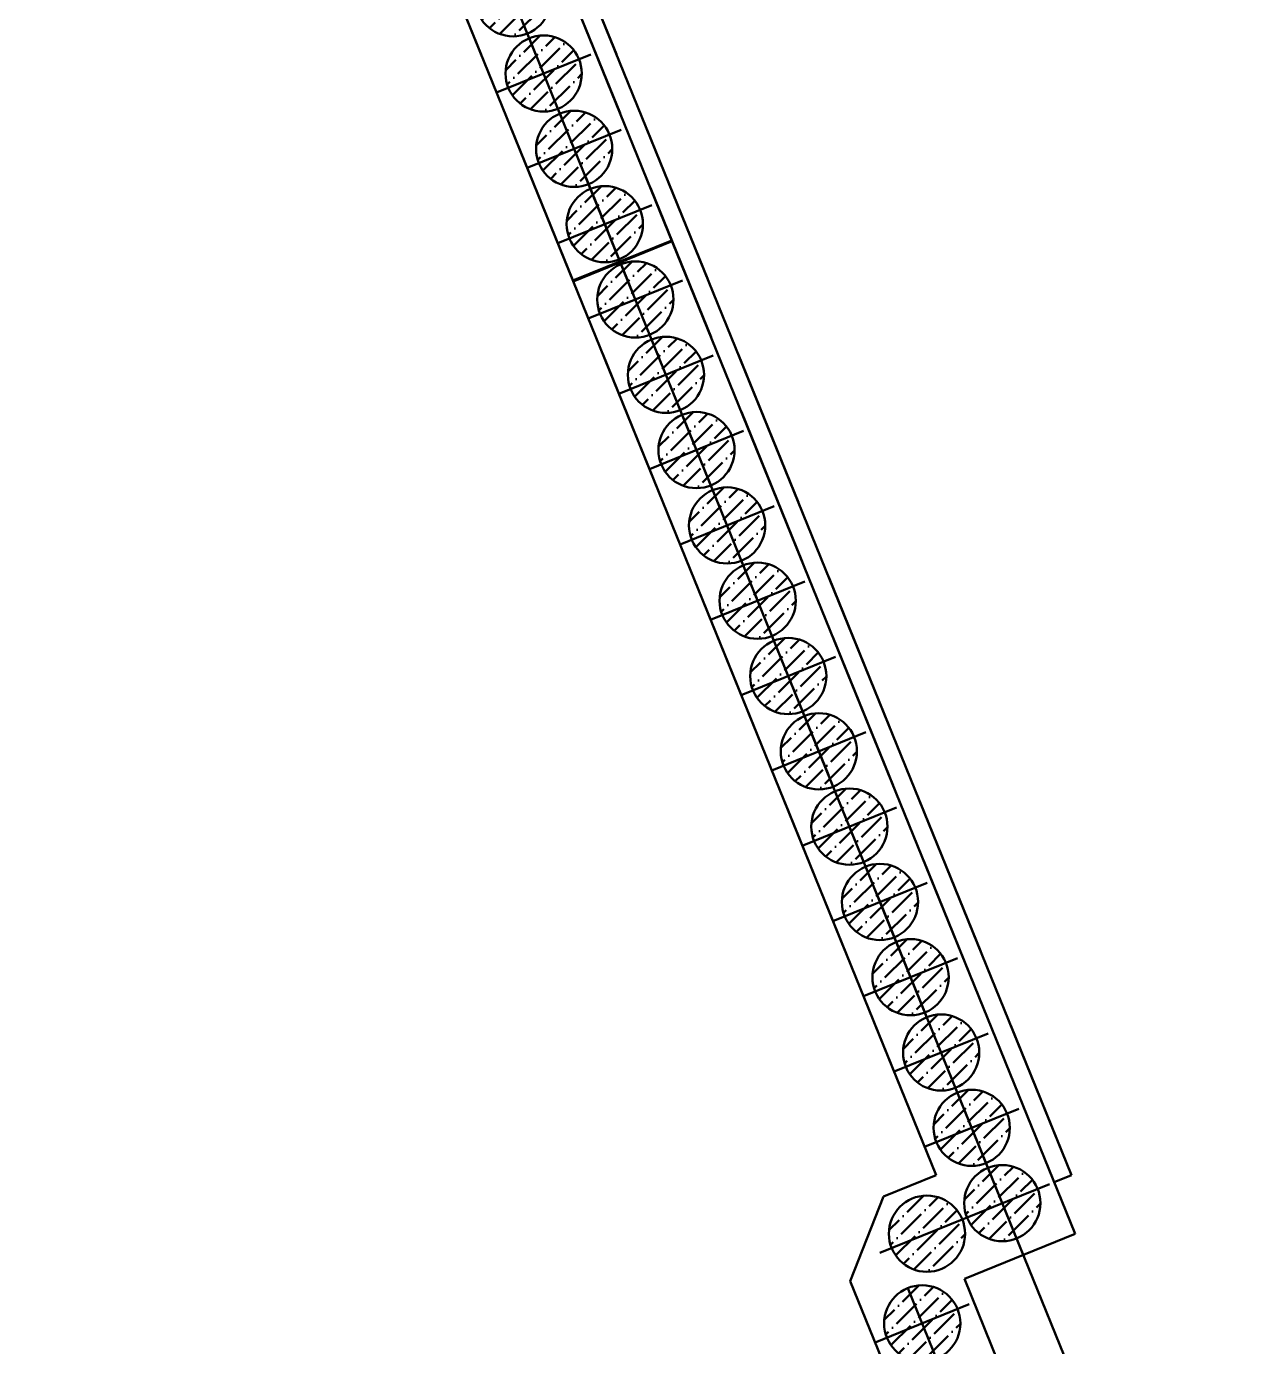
# Model space of a CAD drawing. Extents: x 9773 to 10136, y 10676 to 11757.
# Drawn here: x 9948.56 to 9972.67, y 11069.88 to 11095.87 of the extents above; entities that cross this region are included whole.
import ezdxf

# ---------------------------------------------------------------- set-up
doc = ezdxf.new("R2010")
doc.units = 0
for name, pattern in [('CONTI', [0]), ('DASHDOT', [1, 0.5, -0.25, 0, -0.25]), ('HIDDEN2', [4.7625, 3.175, -1.5875])]:
    doc.linetypes.add(name, pattern=pattern)
for name, color, linetype, lineweight in [('HATCH', 8, 'Continuous', 0), ('OSI', 3, 'DASHDOT', 9), ('SIZE', 142, 'Continuous', 9), ('ПС', 5, 'Continuous', 40)]:
    doc.layers.add(name, color=color, linetype=linetype, lineweight=lineweight)
doc.layers.add('HIDDEN', color=6, linetype='HIDDEN2')
doc.layers.add('PILE_HID', color=40, linetype='CONTI')
doc.layers.add('NOTES', color=1, linetype='Continuous', plot=False)
pattern_1 = [(44.9144686, (-19.96962, 16.94677), (0.1185108827, 0.4319983936), [0.555625, -0.111125, 0, -0.111125])]
pattern_2 = [(44.9144686, (-18.39373, 19.313), (0.1185108827, 0.4319983936), [0.555625, -0.111125, 0, -0.111125])]
pattern_3 = [(44.9144686, (-18.99537, 20.79558), (0.1185108827, 0.4319983936), [0.555625, -0.111125, 0, -0.111125])]
pattern_4 = [(44.9144686, (-19.59702, 22.27816), (0.1185108827, 0.4319983936), [0.555625, -0.111125, 0, -0.111125])]
pattern_5 = [(44.9144686, (-20.19866, 23.76073), (0.1185108827, 0.4319983936), [0.555625, -0.111125, 0, -0.111125])]
pattern_6 = [(44.9144686, (-20.8003, 25.2433), (0.1185108827, 0.4319983936), [0.555625, -0.111125, 0, -0.111125])]
pattern_7 = [(44.9144686, (-21.40194, 26.72588), (0.1185108827, 0.4319983936), [0.555625, -0.111125, 0, -0.111125])]
pattern_8 = [(44.9144686, (-22.00358, 28.20846), (0.1185108827, 0.4319983936), [0.555625, -0.111125, 0, -0.111125])]
pattern_9 = [(44.9144686, (-22.60522, 29.69103), (0.1185108827, 0.4319983936), [0.555625, -0.111125, 0, -0.111125])]
pattern_10 = [(44.9144686, (-23.20686, 31.1736), (0.1185108827, 0.4319983936), [0.555625, -0.111125, 0, -0.111125])]
pattern_11 = [(44.9144686, (-23.8085, 32.65618), (0.1185108827, 0.4319983936), [0.555625, -0.111125, 0, -0.111125])]
pattern_12 = [(44.9144686, (-24.41015, 34.13876), (0.1185108827, 0.4319983936), [0.555625, -0.111125, 0, -0.111125])]
pattern_13 = [(44.9144686, (-25.01179, 35.62133), (0.1185108827, 0.4319983936), [0.555625, -0.111125, 0, -0.111125])]
pattern_14 = [(44.9144686, (-25.61343, 37.1039), (0.1185108827, 0.4319983936), [0.555625, -0.111125, 0, -0.111125])]
pattern_15 = [(44.9144686, (-26.21507, 38.58648), (0.1185108827, 0.4319983936), [0.555625, -0.111125, 0, -0.111125])]
pattern_16 = [(44.9144686, (-26.8167, 40.06906), (0.1185108827, 0.4319983936), [0.555625, -0.111125, 0, -0.111125])]
pattern_17 = [(44.9144686, (-27.41835, 41.55163), (0.1185108827, 0.4319983936), [0.555625, -0.111125, 0, -0.111125])]
pattern_18 = [(44.9144686, (-28.02, 43.0342), (0.1185108827, 0.4319983936), [0.555625, -0.111125, 0, -0.111125])]
pattern_19 = [(44.9144686, (-19.8763, 18.71137), (0.1185108827, 0.4319983936), [0.555625, -0.111125, 0, -0.111125])]

# ---------------------------------------------------------------- blocks, each defined once
blk = doc.blocks.new('45245242')
at = {"layer": 'HATCH', "lineweight": 50}
h = blk.add_hatch(dxfattribs=at)
h.set_pattern_fill('ANSI36', color=5, scale=0.07, angle=-0.0855)
h.set_pattern_definition(pattern_18)
h.paths.add_polyline_path([(9957.856, 11097.117, 0.306578), (9957.384, 11096.421, 0.095507), (9957.438, 11096.143), (9958.134, 11096.42)])
h.paths.add_polyline_path([(9957.856, 11097.117), (9958.134, 11096.42), (9958.831, 11096.698, 0.414214)])
h.paths.add_polyline_path([(9958.884, 11096.419, 0.095507), (9958.831, 11096.698), (9958.134, 11096.42), (9958.412, 11095.724, 0.306578)])
h.paths.add_polyline_path([(9958.134, 11096.42), (9957.438, 11096.143, 0.414214), (9958.412, 11095.724)])
h = blk.add_hatch(dxfattribs=at)
h.set_pattern_fill('ANSI36', color=5, scale=0.07, angle=-0.0855)
h.set_pattern_definition(pattern_17)
h.paths.add_polyline_path([(9958.458, 11095.634, 0.306578), (9957.986, 11094.939, 0.095507), (9958.039, 11094.66), (9958.736, 11094.938)])
h.paths.add_polyline_path([(9958.458, 11095.634), (9958.736, 11094.938), (9959.433, 11095.216, 0.414214)])
h.paths.add_polyline_path([(9959.486, 11094.937, 0.095507), (9959.433, 11095.216), (9958.736, 11094.938), (9959.014, 11094.241, 0.306578)])
h.paths.add_polyline_path([(9958.736, 11094.938), (9958.039, 11094.66, 0.414214), (9959.014, 11094.241)])
h = blk.add_hatch(dxfattribs=at)
h.set_pattern_fill('ANSI36', color=5, scale=0.07, angle=-0.0855)
h.set_pattern_definition(pattern_16)
h.paths.add_polyline_path([(9959.06, 11094.152, 0.306578), (9958.587, 11093.456, 0.095507), (9958.641, 11093.177), (9959.337, 11093.455)])
h.paths.add_polyline_path([(9959.06, 11094.152), (9959.337, 11093.455), (9960.034, 11093.733, 0.414214)])
h.paths.add_polyline_path([(9960.087, 11093.454, 0.095507), (9960.034, 11093.733), (9959.337, 11093.455), (9959.615, 11092.759, 0.306578)])
h.paths.add_polyline_path([(9959.337, 11093.455), (9958.641, 11093.177, 0.414214), (9959.615, 11092.759)])
h = blk.add_hatch(dxfattribs=at)
h.set_pattern_fill('ANSI36', color=5, scale=0.07, angle=-0.0855)
h.set_pattern_definition(pattern_15)
h.paths.add_polyline_path([(9959.661, 11092.669, 0.306578), (9959.189, 11091.974, 0.095507), (9959.242, 11091.695), (9959.939, 11091.973)])
h.paths.add_polyline_path([(9959.661, 11092.669), (9959.939, 11091.973), (9960.636, 11092.25, 0.414214)])
h.paths.add_polyline_path([(9960.689, 11091.972, 0.095507), (9960.636, 11092.25), (9959.939, 11091.973), (9960.217, 11091.276, 0.306578)])
h.paths.add_polyline_path([(9959.939, 11091.973), (9959.242, 11091.695, 0.414214), (9960.217, 11091.276)])
h = blk.add_hatch(dxfattribs=at)
h.set_pattern_fill('ANSI36', color=5, scale=0.07, angle=-0.0855)
h.set_pattern_definition(pattern_14)
h.paths.add_polyline_path([(9960.263, 11091.187, 0.306578), (9959.791, 11090.491, 0.095507), (9959.844, 11090.212), (9960.541, 11090.49)])
h.paths.add_polyline_path([(9960.263, 11091.187), (9960.541, 11090.49), (9961.237, 11090.768, 0.414214)])
h.paths.add_polyline_path([(9961.291, 11090.489, 0.095507), (9961.237, 11090.768), (9960.541, 11090.49), (9960.819, 11089.793, 0.306578)])
h.paths.add_polyline_path([(9960.541, 11090.49), (9959.844, 11090.212, 0.414214), (9960.819, 11089.793)])
h = blk.add_hatch(dxfattribs=at)
h.set_pattern_fill('ANSI36', color=5, scale=0.07, angle=-0.0855)
h.set_pattern_definition(pattern_13)
h.paths.add_polyline_path([(9960.865, 11089.704, 0.306578), (9960.392, 11089.009, 0.095507), (9960.446, 11088.73), (9961.142, 11089.007)])
h.paths.add_polyline_path([(9960.865, 11089.704), (9961.142, 11089.007), (9961.839, 11089.285, 0.414214)])
h.paths.add_polyline_path([(9961.892, 11089.006, 0.095507), (9961.839, 11089.285), (9961.142, 11089.007), (9961.42, 11088.311, 0.306578)])
h.paths.add_polyline_path([(9961.142, 11089.007), (9960.446, 11088.73, 0.414214), (9961.42, 11088.311)])
h = blk.add_hatch(dxfattribs=at)
h.set_pattern_fill('ANSI36', color=5, scale=0.07, angle=-0.0855)
h.set_pattern_definition(pattern_12)
h.paths.add_polyline_path([(9961.466, 11088.222, 0.306578), (9960.994, 11087.526, 0.095507), (9961.047, 11087.247), (9961.744, 11087.525)])
h.paths.add_polyline_path([(9961.466, 11088.222), (9961.744, 11087.525), (9962.441, 11087.803, 0.414214)])
h.paths.add_polyline_path([(9962.494, 11087.524, 0.095507), (9962.441, 11087.803), (9961.744, 11087.525), (9962.022, 11086.828, 0.306578)])
h.paths.add_polyline_path([(9961.744, 11087.525), (9961.047, 11087.247, 0.414214), (9962.022, 11086.828)])
h = blk.add_hatch(dxfattribs=at)
h.set_pattern_fill('ANSI36', color=5, scale=0.07, angle=-0.0855)
h.set_pattern_definition(pattern_11)
h.paths.add_polyline_path([(9962.068, 11086.739, 0.306578), (9961.596, 11086.043, 0.095507), (9961.649, 11085.765), (9962.346, 11086.042)])
h.paths.add_polyline_path([(9962.068, 11086.739), (9962.346, 11086.042), (9963.042, 11086.32, 0.414214)])
h.paths.add_polyline_path([(9963.096, 11086.041, 0.095507), (9963.042, 11086.32), (9962.346, 11086.042), (9962.623, 11085.346, 0.306578)])
h.paths.add_polyline_path([(9962.346, 11086.042), (9961.649, 11085.765, 0.414214), (9962.623, 11085.346)])
h = blk.add_hatch(dxfattribs=at)
h.set_pattern_fill('ANSI36', color=5, scale=0.07, angle=-0.0855)
h.set_pattern_definition(pattern_10)
h.paths.add_polyline_path([(9962.67, 11085.256, 0.306578), (9962.197, 11084.561, 0.095507), (9962.251, 11084.282), (9962.947, 11084.56)])
h.paths.add_polyline_path([(9962.67, 11085.256), (9962.947, 11084.56), (9963.644, 11084.838, 0.414214)])
h.paths.add_polyline_path([(9963.697, 11084.559, 0.095507), (9963.644, 11084.838), (9962.947, 11084.56), (9963.225, 11083.863, 0.306578)])
h.paths.add_polyline_path([(9962.947, 11084.56), (9962.251, 11084.282, 0.414214), (9963.225, 11083.863)])
h = blk.add_hatch(dxfattribs=at)
h.set_pattern_fill('ANSI36', color=5, scale=0.07, angle=-0.0855)
h.set_pattern_definition(pattern_9)
h.paths.add_polyline_path([(9963.271, 11083.774, 0.306578), (9962.799, 11083.078, 0.095507), (9962.852, 11082.799), (9963.549, 11083.077)])
h.paths.add_polyline_path([(9963.271, 11083.774), (9963.549, 11083.077), (9964.246, 11083.355, 0.414214)])
h.paths.add_polyline_path([(9964.299, 11083.076, 0.095507), (9964.246, 11083.355), (9963.549, 11083.077), (9963.827, 11082.381, 0.306578)])
h.paths.add_polyline_path([(9963.549, 11083.077), (9962.852, 11082.799, 0.414214), (9963.827, 11082.381)])
h = blk.add_hatch(dxfattribs=at)
h.set_pattern_fill('ANSI36', color=5, scale=0.07, angle=-0.0855)
h.set_pattern_definition(pattern_8)
h.paths.add_polyline_path([(9963.873, 11082.291, 0.306578), (9963.401, 11081.596, 0.095507), (9963.454, 11081.317), (9964.151, 11081.595)])
h.paths.add_polyline_path([(9963.873, 11082.291), (9964.151, 11081.595), (9964.847, 11081.872, 0.414214)])
h.paths.add_polyline_path([(9964.901, 11081.594, 0.095507), (9964.847, 11081.872), (9964.151, 11081.595), (9964.428, 11080.898, 0.306578)])
h.paths.add_polyline_path([(9964.151, 11081.595), (9963.454, 11081.317, 0.414214), (9964.428, 11080.898)])
h = blk.add_hatch(dxfattribs=at)
h.set_pattern_fill('ANSI36', color=5, scale=0.07, angle=-0.0855)
h.set_pattern_definition(pattern_7)
h.paths.add_polyline_path([(9964.475, 11080.809, 0.306578), (9964.002, 11080.113, 0.095507), (9964.056, 11079.834), (9964.752, 11080.112)])
h.paths.add_polyline_path([(9964.475, 11080.809), (9964.752, 11080.112), (9965.449, 11080.39, 0.414214)])
h.paths.add_polyline_path([(9965.502, 11080.111, 0.095507), (9965.449, 11080.39), (9964.752, 11080.112), (9965.03, 11079.415, 0.306578)])
h.paths.add_polyline_path([(9964.752, 11080.112), (9964.056, 11079.834, 0.414214), (9965.03, 11079.415)])
h = blk.add_hatch(dxfattribs=at)
h.set_pattern_fill('ANSI36', color=5, scale=0.07, angle=-0.0855)
h.set_pattern_definition(pattern_6)
h.paths.add_polyline_path([(9965.076, 11079.326, 0.306578), (9964.604, 11078.631, 0.095507), (9964.657, 11078.352), (9965.354, 11078.629)])
h.paths.add_polyline_path([(9965.076, 11079.326), (9965.354, 11078.629), (9966.051, 11078.907, 0.414214)])
h.paths.add_polyline_path([(9966.104, 11078.628, 0.095507), (9966.051, 11078.907), (9965.354, 11078.629), (9965.632, 11077.933, 0.306578)])
h.paths.add_polyline_path([(9965.354, 11078.629), (9964.657, 11078.352, 0.414214), (9965.632, 11077.933)])
h = blk.add_hatch(dxfattribs=at)
h.set_pattern_fill('ANSI36', color=5, scale=0.07, angle=-0.0855)
h.set_pattern_definition(pattern_5)
h.paths.add_polyline_path([(9965.678, 11077.844, 0.306578), (9965.206, 11077.148, 0.095507), (9965.259, 11076.869), (9965.956, 11077.147)])
h.paths.add_polyline_path([(9965.678, 11077.844), (9965.956, 11077.147), (9966.652, 11077.425, 0.414214)])
h.paths.add_polyline_path([(9966.706, 11077.146, 0.095507), (9966.652, 11077.425), (9965.956, 11077.147), (9966.233, 11076.45, 0.306578)])
h.paths.add_polyline_path([(9965.956, 11077.147), (9965.259, 11076.869, 0.414214), (9966.233, 11076.45)])
h = blk.add_hatch(dxfattribs=at)
h.set_pattern_fill('ANSI36', color=5, scale=0.07, angle=-0.0855)
h.set_pattern_definition(pattern_4)
h.paths.add_polyline_path([(9966.279, 11076.361, 0.306578), (9965.807, 11075.665, 0.095507), (9965.861, 11075.387), (9966.557, 11075.664)])
h.paths.add_polyline_path([(9966.279, 11076.361), (9966.557, 11075.664), (9967.254, 11075.942, 0.414214)])
h.paths.add_polyline_path([(9967.307, 11075.663, 0.095507), (9967.254, 11075.942), (9966.557, 11075.664), (9966.835, 11074.968, 0.306578)])
h.paths.add_polyline_path([(9966.557, 11075.664), (9965.861, 11075.387, 0.414214), (9966.835, 11074.968)])
h = blk.add_hatch(dxfattribs=at)
h.set_pattern_fill('ANSI36', color=5, scale=0.07, angle=-0.0855)
h.set_pattern_definition(pattern_3)
h.paths.add_polyline_path([(9966.881, 11074.878, 0.306578), (9966.409, 11074.183, 0.095507), (9966.462, 11073.904), (9967.159, 11074.182)])
h.paths.add_polyline_path([(9966.881, 11074.878), (9967.159, 11074.182), (9967.856, 11074.46, 0.414214)])
h.paths.add_polyline_path([(9967.909, 11074.181, 0.095507), (9967.856, 11074.46), (9967.159, 11074.182), (9967.437, 11073.485, 0.306578)])
h.paths.add_polyline_path([(9967.159, 11074.182), (9966.462, 11073.904, 0.414214), (9967.437, 11073.485)])
h = blk.add_hatch(dxfattribs=at)
h.set_pattern_fill('ANSI36', color=5, scale=0.07, angle=-0.0855)
h.set_pattern_definition(pattern_2)
h.paths.add_polyline_path([(9967.483, 11073.396, 0.306578), (9967.01, 11072.7, 0.095507), (9967.064, 11072.421), (9967.76, 11072.699)])
h.paths.add_polyline_path([(9967.483, 11073.396), (9967.76, 11072.699), (9968.457, 11072.977, 0.414214)])
h.paths.add_polyline_path([(9968.51, 11072.698, 0.095507), (9968.457, 11072.977), (9967.76, 11072.699), (9968.038, 11072.003, 0.306578)])
h.paths.add_polyline_path([(9967.76, 11072.699), (9967.064, 11072.421, 0.414214), (9968.038, 11072.003)])
h = blk.add_hatch(dxfattribs=at)
h.set_pattern_fill('ANSI36', color=5, scale=0.07, angle=-0.0855)
h.set_pattern_definition(pattern_19)
h.paths.add_polyline_path([(9966, 11072.794, 0.306578), (9965.528, 11072.099, 0.095507), (9965.581, 11071.82), (9966.278, 11072.098)])
h.paths.add_polyline_path([(9966, 11072.794), (9966.278, 11072.098), (9966.975, 11072.375, 0.414214)])
h.paths.add_polyline_path([(9967.028, 11072.096, 0.095507), (9966.975, 11072.375), (9966.278, 11072.098), (9966.556, 11071.401, 0.306578)])
h.paths.add_polyline_path([(9966.278, 11072.098), (9965.581, 11071.82, 0.414214), (9966.556, 11071.401)])
h = blk.add_hatch(dxfattribs=at)
h.set_pattern_fill('ANSI36', color=5, scale=0.07, angle=-0.0855)
h.set_pattern_definition(pattern_1)
h.paths.add_polyline_path([(9965.907, 11071.03, 0.306578), (9965.435, 11070.334, 0.095507), (9965.488, 11070.055), (9966.185, 11070.333)])
h.paths.add_polyline_path([(9965.907, 11071.03), (9966.185, 11070.333), (9966.881, 11070.611, 0.414214)])
h.paths.add_polyline_path([(9966.935, 11070.332, 0.095507), (9966.881, 11070.611), (9966.185, 11070.333), (9966.462, 11069.636, 0.306578)])
h.paths.add_polyline_path([(9966.185, 11070.333), (9965.488, 11070.055, 0.414214), (9966.462, 11069.636)])
at = {"layer": 'HIDDEN', "color": 5, "lineweight": 50}
for p, q in [((9969.193, 11072.094), (9949.716, 11120.088)), ((9969.123, 11073.252), (9950.434, 11119.305)), ((9966.458, 11073.25), (9948.559, 11117.356)), ((9959.31, 11090.865), (9961.255, 11091.654)), ((9959.313, 11090.855), (9961.259, 11091.645)), ((9959.317, 11090.846), (9961.263, 11091.636)), ((9965.42, 11072.829), (9966.458, 11073.25)), ((9968.78, 11073.113), (9969.123, 11073.252)), ((9964.769, 11071.162), (9965.42, 11072.829)), ((9967.016, 11071.21), (9969.193, 11072.094)), ((9966.348, 11067.27), (9964.769, 11071.162)), ((9967.994, 11068.801), (9967.016, 11071.21))]:
    blk.add_line(p, q, dxfattribs=at)
at = {"layer": 'NOTES', "color": 5, "lineweight": 50}
blk.add_line((9995.314, 11004.801), (9948.697, 11119.677), dxfattribs=at)
at = {"layer": 'OSI', "color": 5, "lineweight": 50, "ltscale": 5}
blk.add_line((9968.174, 11071.68), (9948.697, 11119.677), dxfattribs=at)
at = {"layer": 'OSI', "color": 5, "lineweight": 50, "ltscale": 100}
for p, q in [((9957.809, 11094.562), (9959.662, 11095.314)), ((9958.411, 11093.079), (9960.264, 11093.831)), ((9959.013, 11091.597), (9960.866, 11092.349)), ((9959.614, 11090.114), (9961.467, 11090.866)), ((9960.216, 11088.631), (9962.069, 11089.384)), ((9960.817, 11087.149), (9962.671, 11087.901)), ((9961.419, 11085.666), (9963.272, 11086.418)), ((9962.021, 11084.184), (9963.874, 11084.936)), ((9962.622, 11082.701), (9964.476, 11083.453)), ((9963.224, 11081.219), (9965.077, 11081.971)), ((9963.826, 11079.736), (9965.679, 11080.488)), ((9964.427, 11078.253), (9966.281, 11079.006)), ((9965.029, 11076.771), (9966.882, 11077.523)), ((9965.631, 11075.288), (9967.484, 11076.04)), ((9966.232, 11073.806), (9968.085, 11074.558)), ((9965.351, 11071.722), (9968.687, 11073.075)), ((9967.068, 11068.155), (9965.903, 11071.028)), ((9965.258, 11069.957), (9967.111, 11070.709))]:
    blk.add_line(p, q, dxfattribs=at)
at = {"layer": 'PILE_HID', "color": 5, "lineweight": 50, "ltscale": 100}
for centre in [(9958.134, 11096.42), (9958.736, 11094.938), (9959.337, 11093.455), (9959.939, 11091.973), (9960.541, 11090.49), (9961.142, 11089.007), (9961.744, 11087.525), (9962.346, 11086.042), (9962.947, 11084.56), (9963.549, 11083.077), (9964.151, 11081.595), (9964.752, 11080.112), (9965.354, 11078.629), (9965.956, 11077.147), (9966.557, 11075.664), (9967.159, 11074.182), (9967.76, 11072.699), (9966.278, 11072.098), (9966.185, 11070.333)]:
    blk.add_circle(centre, 0.75, dxfattribs=at)

msp = doc.modelspace()

# ---------------------------------------------------------------- hatches: boundary and pattern name
at = {"layer": 'ПС', "lineweight": 50}
h = msp.add_hatch(dxfattribs=at)
h.set_pattern_fill('ANSI36', color=5, scale=0.07, angle=-0.0855)
h.set_pattern_definition(pattern_18)
h.paths.add_polyline_path([(9957.856, 11097.117, 0.306578), (9957.384, 11096.421, 0.095507), (9957.438, 11096.143), (9958.134, 11096.42)])
h.paths.add_polyline_path([(9957.856, 11097.117), (9958.134, 11096.42), (9958.831, 11096.698, 0.414214)])
h.paths.add_polyline_path([(9958.884, 11096.419, 0.095507), (9958.831, 11096.698), (9958.134, 11096.42), (9958.412, 11095.724, 0.306578)])
h.paths.add_polyline_path([(9958.134, 11096.42), (9957.438, 11096.143, 0.414214), (9958.412, 11095.724)])
h = msp.add_hatch(dxfattribs=at)
h.set_pattern_fill('ANSI36', color=5, scale=0.07, angle=-0.0855)
h.set_pattern_definition(pattern_17)
h.paths.add_polyline_path([(9958.458, 11095.634, 0.306578), (9957.986, 11094.939, 0.095507), (9958.039, 11094.66), (9958.736, 11094.938)])
h.paths.add_polyline_path([(9958.458, 11095.634), (9958.736, 11094.938), (9959.433, 11095.216, 0.414214)])
h.paths.add_polyline_path([(9959.486, 11094.937, 0.095507), (9959.433, 11095.216), (9958.736, 11094.938), (9959.014, 11094.241, 0.306578)])
h.paths.add_polyline_path([(9958.736, 11094.938), (9958.039, 11094.66, 0.414214), (9959.014, 11094.241)])
h = msp.add_hatch(dxfattribs=at)
h.set_pattern_fill('ANSI36', color=5, scale=0.07, angle=-0.0855)
h.set_pattern_definition(pattern_16)
h.paths.add_polyline_path([(9959.06, 11094.152, 0.306578), (9958.587, 11093.456, 0.095507), (9958.641, 11093.177), (9959.337, 11093.455)])
h.paths.add_polyline_path([(9959.06, 11094.152), (9959.337, 11093.455), (9960.034, 11093.733, 0.414214)])
h.paths.add_polyline_path([(9960.087, 11093.454, 0.095507), (9960.034, 11093.733), (9959.337, 11093.455), (9959.615, 11092.759, 0.306578)])
h.paths.add_polyline_path([(9959.337, 11093.455), (9958.641, 11093.177, 0.414214), (9959.615, 11092.759)])
h = msp.add_hatch(dxfattribs=at)
h.set_pattern_fill('ANSI36', color=5, scale=0.07, angle=-0.0855)
h.set_pattern_definition(pattern_15)
h.paths.add_polyline_path([(9959.661, 11092.669, 0.306578), (9959.189, 11091.974, 0.095507), (9959.242, 11091.695), (9959.939, 11091.973)])
h.paths.add_polyline_path([(9959.661, 11092.669), (9959.939, 11091.973), (9960.636, 11092.25, 0.414214)])
h.paths.add_polyline_path([(9960.689, 11091.972, 0.095507), (9960.636, 11092.25), (9959.939, 11091.973), (9960.217, 11091.276, 0.306578)])
h.paths.add_polyline_path([(9959.939, 11091.973), (9959.242, 11091.695, 0.414214), (9960.217, 11091.276)])
h = msp.add_hatch(dxfattribs=at)
h.set_pattern_fill('ANSI36', color=5, scale=0.07, angle=-0.0855)
h.set_pattern_definition(pattern_14)
h.paths.add_polyline_path([(9960.263, 11091.187, 0.306578), (9959.791, 11090.491, 0.095507), (9959.844, 11090.212), (9960.541, 11090.49)])
h.paths.add_polyline_path([(9960.263, 11091.187), (9960.541, 11090.49), (9961.237, 11090.768, 0.414214)])
h.paths.add_polyline_path([(9961.291, 11090.489, 0.095507), (9961.237, 11090.768), (9960.541, 11090.49), (9960.819, 11089.793, 0.306578)])
h.paths.add_polyline_path([(9960.541, 11090.49), (9959.844, 11090.212, 0.414214), (9960.819, 11089.793)])
h = msp.add_hatch(dxfattribs=at)
h.set_pattern_fill('ANSI36', color=5, scale=0.07, angle=-0.0855)
h.set_pattern_definition(pattern_13)
h.paths.add_polyline_path([(9960.865, 11089.704, 0.306578), (9960.392, 11089.009, 0.095507), (9960.446, 11088.73), (9961.142, 11089.007)])
h.paths.add_polyline_path([(9960.865, 11089.704), (9961.142, 11089.007), (9961.839, 11089.285, 0.414214)])
h.paths.add_polyline_path([(9961.892, 11089.006, 0.095507), (9961.839, 11089.285), (9961.142, 11089.007), (9961.42, 11088.311, 0.306578)])
h.paths.add_polyline_path([(9961.142, 11089.007), (9960.446, 11088.73, 0.414214), (9961.42, 11088.311)])
h = msp.add_hatch(dxfattribs=at)
h.set_pattern_fill('ANSI36', color=5, scale=0.07, angle=-0.0855)
h.set_pattern_definition(pattern_12)
h.paths.add_polyline_path([(9961.466, 11088.222, 0.306578), (9960.994, 11087.526, 0.095507), (9961.047, 11087.247), (9961.744, 11087.525)])
h.paths.add_polyline_path([(9961.466, 11088.222), (9961.744, 11087.525), (9962.441, 11087.803, 0.414214)])
h.paths.add_polyline_path([(9962.494, 11087.524, 0.095507), (9962.441, 11087.803), (9961.744, 11087.525), (9962.022, 11086.828, 0.306578)])
h.paths.add_polyline_path([(9961.744, 11087.525), (9961.047, 11087.247, 0.414214), (9962.022, 11086.828)])
h = msp.add_hatch(dxfattribs=at)
h.set_pattern_fill('ANSI36', color=5, scale=0.07, angle=-0.0855)
h.set_pattern_definition(pattern_11)
h.paths.add_polyline_path([(9962.068, 11086.739, 0.306578), (9961.596, 11086.043, 0.095507), (9961.649, 11085.765), (9962.346, 11086.042)])
h.paths.add_polyline_path([(9962.068, 11086.739), (9962.346, 11086.042), (9963.042, 11086.32, 0.414214)])
h.paths.add_polyline_path([(9963.096, 11086.041, 0.095507), (9963.042, 11086.32), (9962.346, 11086.042), (9962.623, 11085.346, 0.306578)])
h.paths.add_polyline_path([(9962.346, 11086.042), (9961.649, 11085.765, 0.414214), (9962.623, 11085.346)])
h = msp.add_hatch(dxfattribs=at)
h.set_pattern_fill('ANSI36', color=5, scale=0.07, angle=-0.0855)
h.set_pattern_definition(pattern_10)
h.paths.add_polyline_path([(9962.67, 11085.256, 0.306578), (9962.197, 11084.561, 0.095507), (9962.251, 11084.282), (9962.947, 11084.56)])
h.paths.add_polyline_path([(9962.67, 11085.256), (9962.947, 11084.56), (9963.644, 11084.838, 0.414214)])
h.paths.add_polyline_path([(9963.697, 11084.559, 0.095507), (9963.644, 11084.838), (9962.947, 11084.56), (9963.225, 11083.863, 0.306578)])
h.paths.add_polyline_path([(9962.947, 11084.56), (9962.251, 11084.282, 0.414214), (9963.225, 11083.863)])
h = msp.add_hatch(dxfattribs=at)
h.set_pattern_fill('ANSI36', color=5, scale=0.07, angle=-0.0855)
h.set_pattern_definition(pattern_9)
h.paths.add_polyline_path([(9963.271, 11083.774, 0.306578), (9962.799, 11083.078, 0.095507), (9962.852, 11082.799), (9963.549, 11083.077)])
h.paths.add_polyline_path([(9963.271, 11083.774), (9963.549, 11083.077), (9964.246, 11083.355, 0.414214)])
h.paths.add_polyline_path([(9964.299, 11083.076, 0.095507), (9964.246, 11083.355), (9963.549, 11083.077), (9963.827, 11082.381, 0.306578)])
h.paths.add_polyline_path([(9963.549, 11083.077), (9962.852, 11082.799, 0.414214), (9963.827, 11082.381)])
h = msp.add_hatch(dxfattribs=at)
h.set_pattern_fill('ANSI36', color=5, scale=0.07, angle=-0.0855)
h.set_pattern_definition(pattern_8)
h.paths.add_polyline_path([(9963.873, 11082.291, 0.306578), (9963.401, 11081.596, 0.095507), (9963.454, 11081.317), (9964.151, 11081.595)])
h.paths.add_polyline_path([(9963.873, 11082.291), (9964.151, 11081.595), (9964.847, 11081.872, 0.414214)])
h.paths.add_polyline_path([(9964.901, 11081.594, 0.095507), (9964.847, 11081.872), (9964.151, 11081.595), (9964.428, 11080.898, 0.306578)])
h.paths.add_polyline_path([(9964.151, 11081.595), (9963.454, 11081.317, 0.414214), (9964.428, 11080.898)])
h = msp.add_hatch(dxfattribs=at)
h.set_pattern_fill('ANSI36', color=5, scale=0.07, angle=-0.0855)
h.set_pattern_definition(pattern_7)
h.paths.add_polyline_path([(9964.475, 11080.809, 0.306578), (9964.002, 11080.113, 0.095507), (9964.056, 11079.834), (9964.752, 11080.112)])
h.paths.add_polyline_path([(9964.475, 11080.809), (9964.752, 11080.112), (9965.449, 11080.39, 0.414214)])
h.paths.add_polyline_path([(9965.502, 11080.111, 0.095507), (9965.449, 11080.39), (9964.752, 11080.112), (9965.03, 11079.415, 0.306578)])
h.paths.add_polyline_path([(9964.752, 11080.112), (9964.056, 11079.834, 0.414214), (9965.03, 11079.415)])
h = msp.add_hatch(dxfattribs=at)
h.set_pattern_fill('ANSI36', color=5, scale=0.07, angle=-0.0855)
h.set_pattern_definition(pattern_6)
h.paths.add_polyline_path([(9965.076, 11079.326, 0.306578), (9964.604, 11078.631, 0.095507), (9964.657, 11078.352), (9965.354, 11078.629)])
h.paths.add_polyline_path([(9965.076, 11079.326), (9965.354, 11078.629), (9966.051, 11078.907, 0.414214)])
h.paths.add_polyline_path([(9966.104, 11078.628, 0.095507), (9966.051, 11078.907), (9965.354, 11078.629), (9965.632, 11077.933, 0.306578)])
h.paths.add_polyline_path([(9965.354, 11078.629), (9964.657, 11078.352, 0.414214), (9965.632, 11077.933)])
h = msp.add_hatch(dxfattribs=at)
h.set_pattern_fill('ANSI36', color=5, scale=0.07, angle=-0.0855)
h.set_pattern_definition(pattern_5)
h.paths.add_polyline_path([(9965.678, 11077.844, 0.306578), (9965.206, 11077.148, 0.095507), (9965.259, 11076.869), (9965.956, 11077.147)])
h.paths.add_polyline_path([(9965.678, 11077.844), (9965.956, 11077.147), (9966.652, 11077.425, 0.414214)])
h.paths.add_polyline_path([(9966.706, 11077.146, 0.095507), (9966.652, 11077.425), (9965.956, 11077.147), (9966.233, 11076.45, 0.306578)])
h.paths.add_polyline_path([(9965.956, 11077.147), (9965.259, 11076.869, 0.414214), (9966.233, 11076.45)])
h = msp.add_hatch(dxfattribs=at)
h.set_pattern_fill('ANSI36', color=5, scale=0.07, angle=-0.0855)
h.set_pattern_definition(pattern_4)
h.paths.add_polyline_path([(9966.279, 11076.361, 0.306578), (9965.807, 11075.665, 0.095507), (9965.861, 11075.387), (9966.557, 11075.664)])
h.paths.add_polyline_path([(9966.279, 11076.361), (9966.557, 11075.664), (9967.254, 11075.942, 0.414214)])
h.paths.add_polyline_path([(9967.307, 11075.663, 0.095507), (9967.254, 11075.942), (9966.557, 11075.664), (9966.835, 11074.968, 0.306578)])
h.paths.add_polyline_path([(9966.557, 11075.664), (9965.861, 11075.387, 0.414214), (9966.835, 11074.968)])
h = msp.add_hatch(dxfattribs=at)
h.set_pattern_fill('ANSI36', color=5, scale=0.07, angle=-0.0855)
h.set_pattern_definition(pattern_3)
h.paths.add_polyline_path([(9966.881, 11074.878, 0.306578), (9966.409, 11074.183, 0.095507), (9966.462, 11073.904), (9967.159, 11074.182)])
h.paths.add_polyline_path([(9966.881, 11074.878), (9967.159, 11074.182), (9967.856, 11074.46, 0.414214)])
h.paths.add_polyline_path([(9967.909, 11074.181, 0.095507), (9967.856, 11074.46), (9967.159, 11074.182), (9967.437, 11073.485, 0.306578)])
h.paths.add_polyline_path([(9967.159, 11074.182), (9966.462, 11073.904, 0.414214), (9967.437, 11073.485)])
h = msp.add_hatch(dxfattribs=at)
h.set_pattern_fill('ANSI36', color=5, scale=0.07, angle=-0.0855)
h.set_pattern_definition(pattern_2)
h.paths.add_polyline_path([(9967.483, 11073.396, 0.306578), (9967.01, 11072.7, 0.095507), (9967.064, 11072.421), (9967.76, 11072.699)])
h.paths.add_polyline_path([(9967.483, 11073.396), (9967.76, 11072.699), (9968.457, 11072.977, 0.414214)])
h.paths.add_polyline_path([(9968.51, 11072.698, 0.095507), (9968.457, 11072.977), (9967.76, 11072.699), (9968.038, 11072.003, 0.306578)])
h.paths.add_polyline_path([(9967.76, 11072.699), (9967.064, 11072.421, 0.414214), (9968.038, 11072.003)])
h = msp.add_hatch(dxfattribs=at)
h.set_pattern_fill('ANSI36', color=5, scale=0.07, angle=-0.0855)
h.set_pattern_definition(pattern_19)
h.paths.add_polyline_path([(9966, 11072.794, 0.306578), (9965.528, 11072.099, 0.095507), (9965.581, 11071.82), (9966.278, 11072.098)])
h.paths.add_polyline_path([(9966, 11072.794), (9966.278, 11072.098), (9966.975, 11072.375, 0.414214)])
h.paths.add_polyline_path([(9967.028, 11072.096, 0.095507), (9966.975, 11072.375), (9966.278, 11072.098), (9966.556, 11071.401, 0.306578)])
h.paths.add_polyline_path([(9966.278, 11072.098), (9965.581, 11071.82, 0.414214), (9966.556, 11071.401)])
h = msp.add_hatch(dxfattribs=at)
h.set_pattern_fill('ANSI36', color=5, scale=0.07, angle=-0.0855)
h.set_pattern_definition(pattern_1)
h.paths.add_polyline_path([(9965.907, 11071.03, 0.306578), (9965.435, 11070.334, 0.095507), (9965.488, 11070.055), (9966.185, 11070.333)])
h.paths.add_polyline_path([(9965.907, 11071.03), (9966.185, 11070.333), (9966.881, 11070.611, 0.414214)])
h.paths.add_polyline_path([(9966.935, 11070.332, 0.095507), (9966.881, 11070.611), (9966.185, 11070.333), (9966.462, 11069.636, 0.306578)])
h.paths.add_polyline_path([(9966.185, 11070.333), (9965.488, 11070.055, 0.414214), (9966.462, 11069.636)])

# ---------------------------------------------------------------- linework, layer by layer
at = {"layer": 'ПС', "color": 5, "lineweight": 50}
for p, q in [((9969.193, 11072.094), (9949.716, 11120.088)), ((9995.314, 11004.801), (9948.697, 11119.677)), ((9969.123, 11073.252), (9950.434, 11119.305)), ((9966.458, 11073.25), (9948.559, 11117.356)), ((9959.31, 11090.865), (9961.255, 11091.654)), ((9959.313, 11090.855), (9961.259, 11091.645)), ((9959.317, 11090.846), (9961.263, 11091.636)), ((9965.42, 11072.829), (9966.458, 11073.25)), ((9968.78, 11073.113), (9969.123, 11073.252)), ((9964.769, 11071.162), (9965.42, 11072.829)), ((9967.016, 11071.21), (9969.193, 11072.094)), ((9966.348, 11067.27), (9964.769, 11071.162)), ((9967.994, 11068.801), (9967.016, 11071.21))]:
    msp.add_line(p, q, dxfattribs=at)
at = {"layer": 'ПС', "color": 5, "lineweight": 50, "ltscale": 5}
msp.add_line((9968.174, 11071.68), (9948.697, 11119.677), dxfattribs=at)
at = {"layer": 'ПС', "color": 5, "lineweight": 50, "ltscale": 100}
for p, q in [((9957.809, 11094.562), (9959.662, 11095.314)), ((9958.411, 11093.079), (9960.264, 11093.831)), ((9959.013, 11091.597), (9960.866, 11092.349)), ((9959.614, 11090.114), (9961.467, 11090.866)), ((9960.216, 11088.631), (9962.069, 11089.384)), ((9960.817, 11087.149), (9962.671, 11087.901)), ((9961.419, 11085.666), (9963.272, 11086.418)), ((9962.021, 11084.184), (9963.874, 11084.936)), ((9962.622, 11082.701), (9964.476, 11083.453)), ((9963.224, 11081.219), (9965.077, 11081.971)), ((9963.826, 11079.736), (9965.679, 11080.488)), ((9964.427, 11078.253), (9966.281, 11079.006)), ((9965.029, 11076.771), (9966.882, 11077.523)), ((9965.631, 11075.288), (9967.484, 11076.04)), ((9966.232, 11073.806), (9968.085, 11074.558)), ((9965.351, 11071.722), (9968.687, 11073.075)), ((9967.068, 11068.155), (9965.903, 11071.028)), ((9965.258, 11069.957), (9967.111, 11070.709))]:
    msp.add_line(p, q, dxfattribs=at)
for centre in [(9958.134, 11096.42), (9958.736, 11094.938), (9959.337, 11093.455), (9959.939, 11091.973), (9960.541, 11090.49), (9961.142, 11089.007), (9961.744, 11087.525), (9962.346, 11086.042), (9962.947, 11084.56), (9963.549, 11083.077), (9964.151, 11081.595), (9964.752, 11080.112), (9965.354, 11078.629), (9965.956, 11077.147), (9966.557, 11075.664), (9967.159, 11074.182), (9967.76, 11072.699), (9966.278, 11072.098), (9966.185, 11070.333)]:
    msp.add_circle(centre, 0.75, dxfattribs=at)

# ---------------------------------------------------------------- block references
at = {"layer": 'SIZE'}
msp.add_blockref('45245242', (0, 0), dxfattribs=at)

doc.saveas('drawing.dxf')
